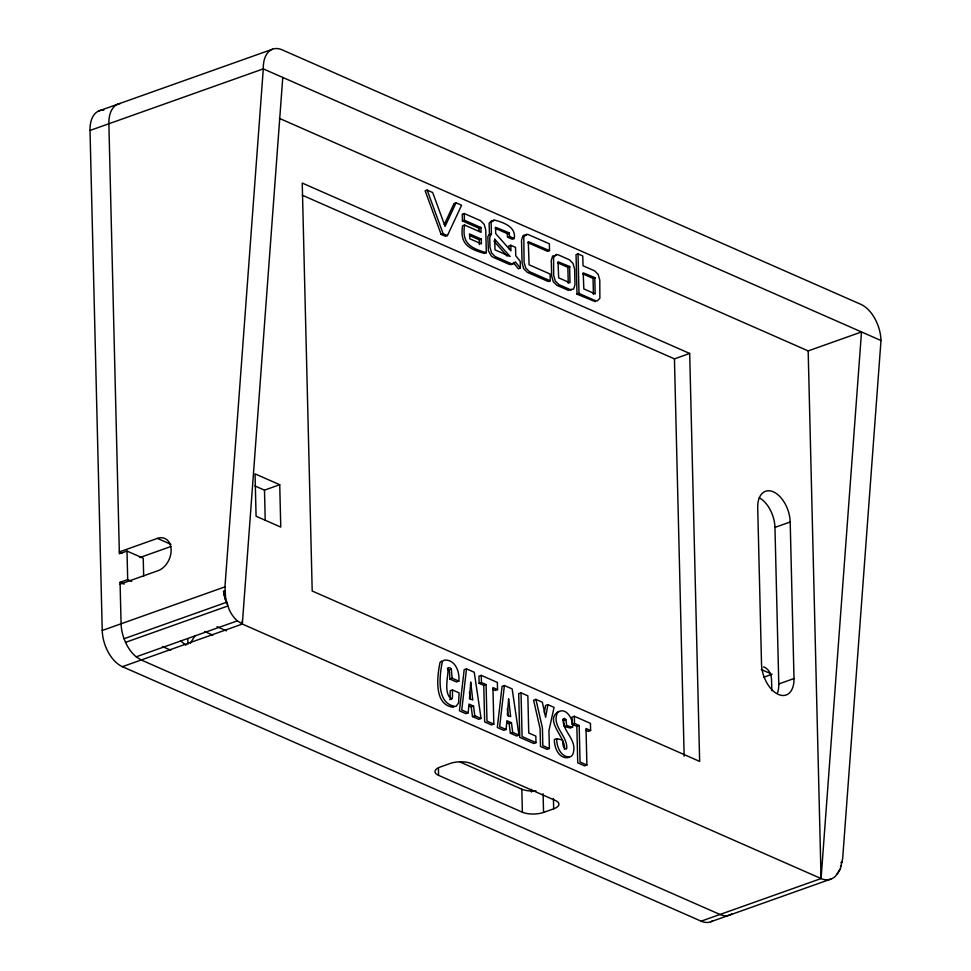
<?xml version="1.0" encoding="UTF-8"?>
<svg xmlns="http://www.w3.org/2000/svg" width="971" height="971" viewBox="0 0 971 971"><rect width="100%" height="100%" fill="white"/><g stroke="black" fill="none" stroke-linecap="round" stroke-linejoin="round"><path stroke-width="1.46" d="M450.192 697.846L450.131 690.782L452.45 689.944L459.113 692.881L458.567 702.992L455.982 706.439C435.882 704.606 439.426 675.61 442.375 661.554L444.038 660.159C455.144 658.896 459.963 671.92 458.822 681.12L456.504 681.945L449.84 679.02L449.561 672.114L447.4 668.436M279.393 118.377L808.175 350.907L861.508 331.948L821.065 878.549L242.325 624.05L237.361 620.857A29.992 18.995 78.3 0 1 229.168 609.618L225.636 598.439L224.956 586.872L263.287 68.88A30.04 17.721 70.4 0 1 282.088 49.824L860.828 304.324A30.04 17.721 70.4 0 1 880.988 340.518L842.67 858.51L840.376 868.778L835.473 876.23A29.931 18.959 78.3 0 1 821.065 878.561L701.135 921.176L122.395 666.676A30.04 17.721 70.4 0 1 102.234 630.482L90.012 130.454A30.04 17.721 70.4 0 1 103.8 110.124M122.395 666.676L242.325 624.05L282.767 77.449M468.18 712.823L469.017 704.072L473.545 706.063L474.795 715.736L481.082 718.491L474.261 672.272L466.505 668.861L464.174 669.687L459.429 710.821L465.862 713.649L468.18 712.823L461.747 709.995L466.505 668.861M506.085 729.488L506.923 720.737L511.45 722.727L512.7 732.401L518.975 735.168L512.166 688.937L504.398 685.526L502.08 686.351L497.322 727.485L503.755 730.313L506.085 729.488L499.652 726.66L504.398 685.526M564.418 749.357C566.542 737.802 543.432 720.312 558.738 711.415M544.306 712.508L545.568 705.48L547.899 704.655L554.065 707.361L548.943 730.678L549.38 748.532L547.061 749.357L540.519 746.481L540.082 728.626L533.589 700.2L535.907 699.375L542.34 702.203L545.605 717.302L547.899 704.655M458.822 681.12L452.158 678.195L451.297 669.116L449.719 667.611L448.141 667.72C448.311 677.042 443.286 692.772 451.394 699.12L452.51 697.02L452.45 689.944M837.342 874.167L840.376 868.778M444.305 224.507L454.052 203.509L456.042 202.805L461.589 205.233L447.425 235.589L445.434 236.293L441.125 234.399L425.152 190.802L427.143 190.085L432.678 192.525L445.082 226.425L456.042 202.805M190.401 643.142L195.159 635.483M441.72 660.984L440.045 662.38C437.108 676.435 433.552 705.432 453.651 707.264M571.664 289.746L568.181 290.268L556.844 285.28L553.252 281.651L551.662 275.995L551.285 260.386L552.633 256.028L556.116 255.494M495.149 228.282L507.238 233.598L507.542 237.142L512.287 239.23L514.278 238.514C516.354 226.534 502.747 222.177 493.729 219.883L491.108 222.541L491.447 233.914L488.729 235.006L487.843 236.924L488.425 250.882L491.241 255.919L493.171 257.291L508.998 264.246A7.756 4.576 70.4 0 0 512.567 263.724M491.447 233.914L489.748 237.325L489.991 247.289L491.581 252.946L495.161 256.575L510.989 263.542A7.756 4.576 70.4 0 0 514.569 263.02L515.285 261.867L520.383 268.081L518.393 268.785L513.295 262.583M226.51 602.299L124.033 638.736L125.526 642.365A30.04 17.721 70.4 0 0 136.183 656.809L141.244 659.977L719.984 914.476A30.04 17.721 70.4 0 0 731.709 913.978M227.093 604.18L224.981 598.706L225.636 598.439M224.981 598.706L224.083 594.92L225.078 594.543M840.461 865.974L841.469 865.598M224.859 590.659L223.5 591.157L224.083 594.92M840.874 862.649L842.233 862.151M99.163 110.815L272.438 49.242M90.012 130.454L263.287 68.88L880.988 340.518M462.439 220.963L464.429 220.247L480.766 227.432L481.131 232.324L464.539 225.029L462.548 225.733C459.841 243.454 467.779 248.685 484.335 253.407L486.325 252.691L485.767 229.993L484.177 224.337L480.596 220.708L464.259 213.523L462.269 214.227L462.439 220.963L478.776 228.149L479.104 231.559M441.125 234.399L443.116 233.695L447.425 235.589M478.776 228.149L480.766 227.432M479.031 228.61L481.021 227.906M470.098 235.759L479.31 239.813L481.3 239.109L481.41 243.879L469.818 238.781L469.454 233.89L481.3 239.109M507.238 233.598L509.241 232.894L509.532 236.426L514.278 238.514M507.469 234.06L509.459 233.356M507.542 237.142L509.532 236.426M520.383 268.081L520.213 261.296L515.747 255.725L515.54 247.35L510.795 245.262L508.804 245.979L508.865 248.77M549.513 250.615L528.297 241.633L529.11 264.804L550.084 274.028L550.254 280.801L529.28 271.589L525.663 267.935L524.073 262.231L523.818 236.936L526.452 234.278L528.382 234.606L549.355 243.83L549.513 250.615L547.523 251.319L527.86 242.665M577.017 294.152L579.007 293.448L595.344 300.634L597.238 300.949L599.872 298.303L599.787 280.134L598.197 274.477L594.616 270.848L583.025 265.751L582.782 255.992L578.036 253.904L576.046 254.608L577.017 294.152L595.247 301.665M557.536 262.777L567.61 267.207L569.601 266.503L570.001 282.84L558.665 277.852L558.022 261.769L569.601 266.503M568.253 283.301L567.877 267.68L569.868 266.976M550.254 280.801L548.263 281.517L527.289 272.293L523.672 268.639L522.082 262.935L521.524 240.238L522.871 235.832L524.449 234.982L526.379 235.31M582.709 273.846L592.783 278.276L594.774 277.572L595.174 293.91L583.838 288.921L583.195 272.839L594.774 277.572M593.427 294.371L593.05 278.75L595.041 278.046M254.888 485.925L264.488 490.137L279.733 484.723L280.765 527.083L256.077 516.232L255.045 473.872L279.733 484.723M170.945 544.355L157.411 538.395L119.324 551.929L122.03 553.118M143.672 576.24L143.235 558.204L126.995 551.067L119.372 553.773L108.873 123.754A30.04 17.721 70.4 0 1 120.27 103.521M302.272 195.207L674.444 358.869L689.689 353.456L699.654 761.398L312.201 591.011L302.236 183.07L689.689 353.456M139.8 557.572L170.835 546.539M124.033 638.736A30.04 17.721 70.4 0 1 121.084 623.783L120.064 582.321L127.687 579.614L131.753 581.398M120.113 584.166L158.2 570.632A17.527 12.368 -66.3 0 0 171.139 549.78A17.527 12.368 -66.3 0 0 157.411 538.395M102.234 630.482L224.956 586.872M125.526 642.365L227.675 606.062M136.183 656.809L237.361 620.857M777.346 693.403A25.04 14.771 70.4 0 0 778.778 683.96L774.955 527.411L790.188 521.997A25.04 14.771 70.4 0 0 773.389 491.836A25.04 14.771 70.4 0 0 757.708 507.712L761.531 664.261A25.04 14.771 70.4 0 0 778.341 694.423A25.04 14.771 70.4 0 0 794.011 678.547L790.188 521.997M448.978 669.941L451.297 669.116M449.84 679.02L452.158 678.195M481.264 675.355L478.946 676.18L479.116 683.353L483.764 685.392L486.083 684.567L486.981 721.089L493.826 724.099L492.928 687.577L497.54 689.604L497.358 682.431L481.264 675.355L481.446 682.528L486.083 684.567M479.116 683.353L481.446 682.528M449.67 699.642L451.988 698.817M497.54 689.604L495.21 690.43L492.916 689.422M468.957 705.893L471.226 706.888L473.545 706.063M521.026 692.833L518.708 693.658L519.776 737.365L533.662 743.47L535.992 742.645L535.834 736.115L528.746 733.008L527.848 695.831L521.026 692.833L522.095 736.54L535.992 742.645M471.226 706.888L472.476 716.562L474.795 715.736M481.082 718.491L478.752 719.317L472.476 716.562M493.826 724.099L491.508 724.924L484.65 721.914L483.764 685.392M506.862 722.558L509.12 723.553L511.45 722.727M509.12 723.553L510.382 733.226L512.7 732.401M518.975 735.168L516.657 735.994L510.382 733.226M574.346 716.282L572.016 717.108L572.198 724.281L576.835 726.32L579.165 725.495L580.051 762.017L586.897 765.027L586.011 728.505L590.611 730.532L590.441 723.359L574.346 716.282L574.516 723.456L579.165 725.495M563.01 719.754L563.556 720.591L565.887 719.766L566.736 725.64L572.574 727.194C573.897 719.535 565.316 705.626 557.403 712.787C551.334 726.162 567.804 735.872 566.736 748.532L566.263 749.078C562.355 748.398 562.986 742.851 562.5 739.999L556.711 738.676L554.38 739.501C554.174 747.294 558.483 758.533 567.817 757.683A11.154 6.579 70.4 0 0 569.394 756.688M563.556 720.591L564.418 726.466L566.736 725.64M572.198 724.281L574.516 723.456M572.574 727.194L570.256 728.019L564.418 726.466M590.611 730.532L588.292 731.357L585.986 730.35M778.778 683.96L794.011 678.547M586.897 765.027L584.578 765.852L577.733 762.842L576.835 726.32M543.542 812.424L553.676 808.819A15.026 5.899 -1.4 0 0 555.363 800.48L471.578 763.631A15.026 5.899 -1.4 0 0 450.398 763.412L440.264 767.005A15.026 5.899 -1.4 0 0 438.589 775.356L522.374 812.205A15.026 5.899 -1.4 0 0 543.542 812.424L543.092 793.72M710.784 921.758L831.091 879.01M763.57 677.285L772.103 674.275M535.968 790.855L532.047 791.025A15.026 5.899 -1.4 0 1 521.815 789.18L459.999 761.992M493.644 220.915L491.739 220.587L489.117 223.245L489.457 234.618M509.241 232.894L495.55 227.238L495.708 233.598L510.928 250.858L510.795 245.262M486.325 252.691C469.77 247.969 461.832 242.75 464.539 225.029M761.276 669.517L770.756 673.68M549.38 748.532L542.838 745.655L542.401 727.801L535.907 699.375M120.064 582.321L124.13 584.105M216.994 626.671L226.498 630.847M204.59 631.502L212.795 635.119M162.4 646.504L170.726 650.157M180.533 640.775L185.886 645.205M493.936 241.111L507.165 256.126M565.887 719.766L564.564 718.382L563.192 718.904C562.088 730.799 576.446 739.137 573.533 751.821A11.154 6.579 70.4 0 1 570.135 756.858C560.801 757.708 556.492 746.468 556.711 738.676M427.143 190.085L443.116 233.695M507.311 708.612L508.161 716.015M469.406 691.947L470.267 699.351M808.175 350.907L821.065 878.549M771.811 690.66L771.557 680.137A20.027 14.128 -66.3 0 0 763.546 666.895M674.444 358.869L684.154 756.191M578.036 253.904L579.007 293.448M553.421 798.514L553.676 808.819M531.453 789.326L531.525 792.081M521.815 789.18L522.374 812.205M479.31 239.813L479.419 244.583M464.259 213.523L464.429 220.247M438.407 768.158L438.589 775.356M264.488 490.137L265.229 520.395M242.252 621.027L242.325 624.05M187.816 638.687L187.961 644.21M126.995 551.067L127.687 579.614M759.213 497.759A25.04 14.771 70.4 0 1 774.955 527.411M712.848 920.678A30.04 17.721 70.4 0 1 701.135 921.176M470.704 682.237L469.491 698.562L472.756 700.006L470.704 682.237M508.61 698.902L507.384 715.226L510.661 716.671L508.61 698.902M553.579 257.121L553.664 275.291L555.254 280.947L558.835 284.576L570.171 289.564L573.655 289.042L574.99 284.673L574.614 269.064L573.024 263.408L569.443 259.779L558.107 254.79L556.201 254.475L553.579 257.121M494.737 239.218L494.992 249.85L510.103 256.49L494.737 239.218"/></g></svg>
